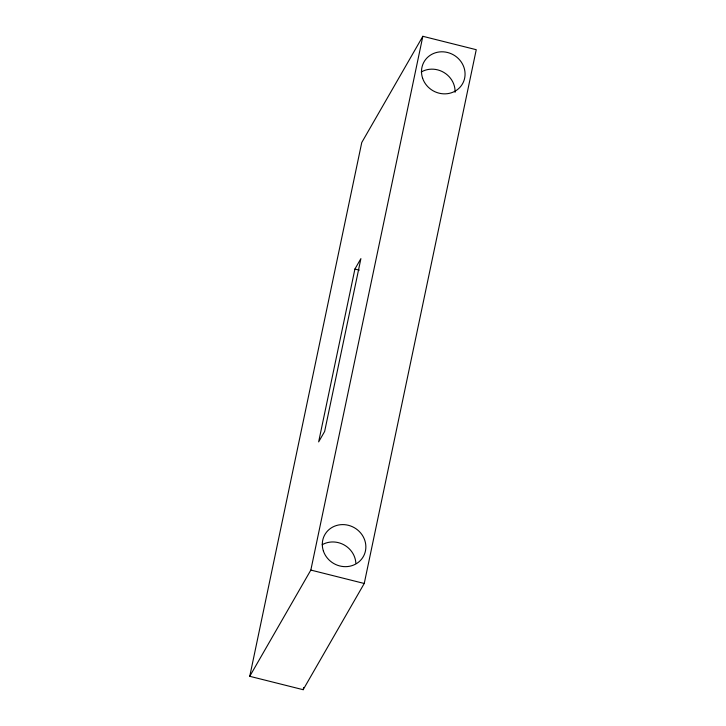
<?xml version="1.0" encoding="UTF-8"?>
<svg xmlns="http://www.w3.org/2000/svg" width="726" height="726" viewBox="0 0 726 726"><rect width="100%" height="100%" fill="white"/><g stroke="black" fill="none" stroke-linecap="round" stroke-linejoin="round"><path stroke-width="1.09" d="M249.753 676.305L361.757 142.523L422.841 36.3L476.247 49.695L364.243 583.477L303.159 689.7L249.753 676.305L310.837 570.073L422.841 36.3M354.914 269.028L318.65 441.889L324.64 431.471L360.904 258.619L354.914 269.028L359.279 270.126M303.159 689.7L303.622 687.477M310.837 570.073L364.243 583.477M421.216 72.01A22.143 20.646 29.9 0 1 443.958 72.5A22.143 20.646 29.9 0 1 455.066 92.293M322.181 544.718A22.143 20.646 29.9 0 1 355.849 563.095M422.65 78.354A22.143 20.646 29.9 0 0 459.649 87.637A22.143 20.646 29.9 0 0 447.552 52.49A22.143 20.646 29.9 0 0 422.65 78.354M323.379 550.961A22.143 20.646 29.9 0 0 360.305 560.581A22.143 20.646 29.9 0 0 348.544 525.343A22.143 20.646 29.9 0 0 323.379 550.961"/></g></svg>
